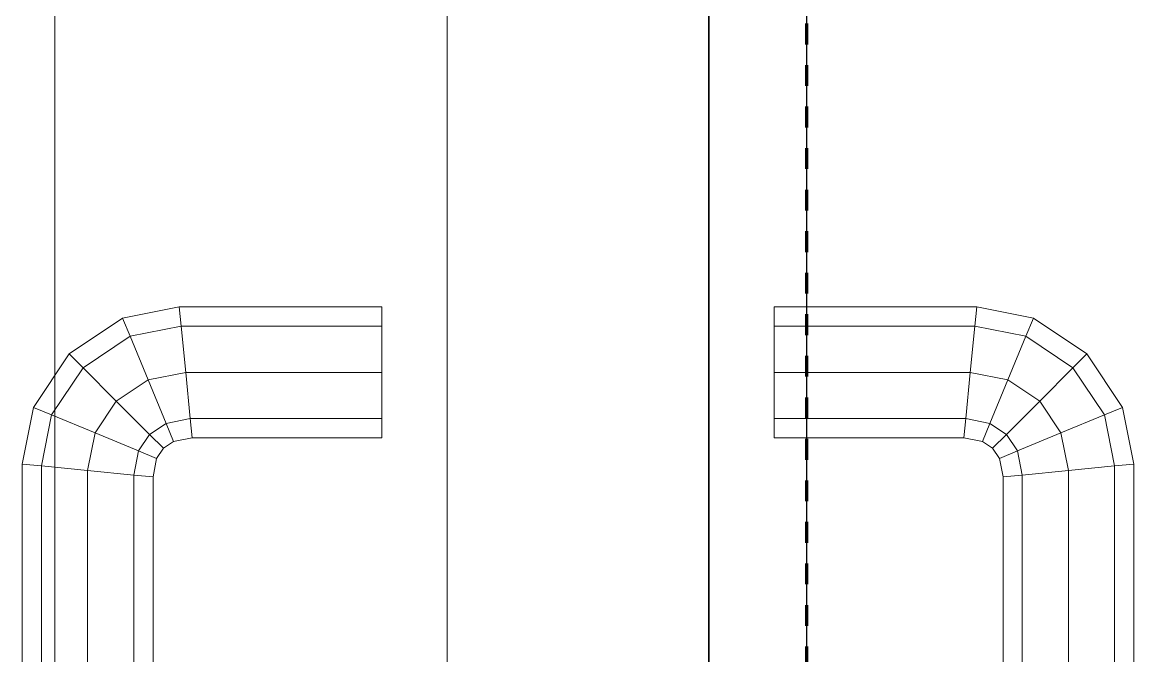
# Model space of a CAD drawing. Header units: millimetres. Extents: x -5300 to 98858, y -5196 to 93886.
# Drawn here: x 1005 to 1175, y 5914.7 to 6011.5 of the extents above; entities that cross this region are included whole.
import ezdxf

# ---------------------------------------------------------------- set-up
doc = ezdxf.new("R2010")
doc.units = ezdxf.units.MM
doc.linetypes.add('Штрих', pattern=[6.35, 3.175, -3.175])
doc.linetypes.add('Штрих_2_', pattern=[6.35, 3.175, -3.175])
for name, color, linetype, lineweight, true_color in [('_Разделитель помещений_', 4, 'Штрих', 70, 0x00ffff), ('Двери', 7, 'Continuous', 18, 0x7f7f7f), ('Перекрытия', 7, 'Continuous', 18, 0x7f7f7f), ('Стены', 7, 'Continuous', 18, 0x7f7f7f), ('Стены разрез', 7, 'Continuous', 50, 0x7f7f7f)]:
    doc.layers.add(name, color=color, linetype=linetype, lineweight=lineweight, true_color=true_color)

# ---------------------------------------------------------------- blocks, each defined once
blk = doc.blocks.new('ПЕР-002 - ПЕР-002-240075-Подвал')
at = {"layer": 'Перекрытия', "color": 254, "true_color": 0xd4d4d4}
for p, q in [((1110, 6590), (1110, 1110)), ((1110, 1110), (1110, 6590))]:
    blk.add_line(p, q, dxfattribs=at)
blk = doc.blocks.new('СТВ_Перегородка_Кирпич 150968 - СТВ_Перегородка_Кирпич 150968-246743-Подвал')
at = {"layer": 'Стены', "color": 254, "true_color": 0xd4d4d4}
for p, q in [((1110, 5710), (1110, 6330)), ((1110, 6330), (1110, 5710)), ((1125, 6330), (1125, 5710))]:
    blk.add_line(p, q, dxfattribs=at)
at = {"layer": 'Стены разрез', "color": 254, "lineweight": 25, "true_color": 0xd4d4d4}
for p, q in [((1110, 990), (1110, 11870)), ((1110, 6590), (1110, 1110)), ((1125, 1110), (1125, 6590))]:
    blk.add_line(p, q, dxfattribs=at)
blk = doc.blocks.new('Дн-12 - Дн-12-246799-Подвал')
at = {"layer": 'Двери', "color": 254, "true_color": 0xd4d4d4}
for p, q in [((1010, 6330), (1010, 5710)), ((1010, 5710), (1010, 6330)), ((1110, 5710), (1110, 6330)), ((1110, 5710), (1110, 6330)), ((1070, 5798), (1070, 6242)), ((1070, 6242), (1070, 5798)), ((1070, 5798), (1070, 6242)), ((1070, 6242), (1070, 5798)), ((1070, 5798), (1070, 6242)), ((1070, 6242), (1070, 5798)), ((1110, 6242), (1110, 5798)), ((1110, 6242), (1110, 5798)), ((1110, 6242), (1110, 5798)), ((1110, 6242), (1110, 5798)), ((1110, 5798), (1110, 6242)), ((1110, 5798), (1110, 6242)), ((1010, 5810), (1010, 6230)), ((1010, 6230), (1010, 5810)), ((1070, 5810), (1070, 6230)), ((1070, 6230), (1070, 5810)), ((1020.36, 5966.28), (1029.02, 5968)), ((1029.02, 5968), (1020.36, 5966.28)), ((1029.02, 5968), (1029.3, 5965.07)), ((1029.3, 5965.07), (1029.02, 5968)), ((1029.02, 5968), (1060, 5968)), ((1029.3, 5965.07), (1029.02, 5968)), ((1060, 5968), (1029.02, 5968)), ((1029.02, 5968), (1029.3, 5965.07)), ((1060, 5968), (1060, 5965.07)), ((1060, 5965.07), (1060, 5968)), ((1060, 5968), (1060, 5965.07)), ((1060, 5965.07), (1060, 5968)), ((1120, 5965.07), (1120, 5968)), ((1120, 5968), (1150.98, 5968)), ((1120, 5968), (1120, 5965.07)), ((1120, 5965.07), (1120, 5968)), ((1150.98, 5968), (1120, 5968)), ((1120, 5968), (1120, 5965.07)), ((1150.7, 5965.07), (1150.98, 5968)), ((1150.98, 5968), (1150.7, 5965.07)), ((1150.98, 5968), (1150.7, 5965.07)), ((1150.7, 5965.07), (1150.98, 5968)), ((1150.98, 5968), (1159.64, 5966.28)), ((1159.64, 5966.28), (1150.98, 5968)), ((1012.18, 5960.82), (1020.36, 5966.28)), ((1020.36, 5966.28), (1012.18, 5960.82)), ((1020.36, 5966.28), (1021.5, 5963.52)), ((1021.5, 5963.52), (1020.36, 5966.28)), ((1021.5, 5963.52), (1020.36, 5966.28)), ((1020.36, 5966.28), (1021.5, 5963.52)), ((1158.5, 5963.52), (1159.64, 5966.28)), ((1159.64, 5966.28), (1158.5, 5963.52)), ((1159.64, 5966.28), (1158.5, 5963.52)), ((1158.5, 5963.52), (1159.64, 5966.28)), ((1159.64, 5966.28), (1167.82, 5960.82)), ((1167.82, 5960.82), (1159.64, 5966.28)), ((1029.3, 5965.07), (1021.5, 5963.52)), ((1021.5, 5963.52), (1029.3, 5965.07)), ((1021.5, 5963.52), (1029.3, 5965.07)), ((1029.3, 5965.07), (1021.5, 5963.52)), ((1060, 5965.07), (1029.3, 5965.07)), ((1029.3, 5965.07), (1030, 5958)), ((1030, 5958), (1029.3, 5965.07)), ((1029.3, 5965.07), (1060, 5965.07)), ((1029.3, 5965.07), (1060, 5965.07)), ((1030, 5958), (1029.3, 5965.07)), ((1060, 5965.07), (1029.3, 5965.07)), ((1029.3, 5965.07), (1030, 5958)), ((1060, 5965.07), (1060, 5958)), ((1060, 5958), (1060, 5965.07)), ((1060, 5965.07), (1060, 5958)), ((1060, 5958), (1060, 5965.07)), ((1150.7, 5965.07), (1120, 5965.07)), ((1120, 5958), (1120, 5965.07)), ((1120, 5965.07), (1150.7, 5965.07)), ((1120, 5965.07), (1120, 5958)), ((1120, 5958), (1120, 5965.07)), ((1120, 5965.07), (1150.7, 5965.07)), ((1150.7, 5965.07), (1120, 5965.07)), ((1120, 5965.07), (1120, 5958)), ((1150, 5958), (1150.7, 5965.07)), ((1150.7, 5965.07), (1150, 5958)), ((1150.7, 5965.07), (1150, 5958)), ((1150, 5958), (1150.7, 5965.07)), ((1158.5, 5963.52), (1150.7, 5965.07)), ((1150.7, 5965.07), (1158.5, 5963.52)), ((1150.7, 5965.07), (1158.5, 5963.52)), ((1158.5, 5963.52), (1150.7, 5965.07)), ((1021.5, 5963.52), (1014.3, 5958.7)), ((1014.3, 5958.7), (1021.5, 5963.52)), ((1014.3, 5958.7), (1021.5, 5963.52)), ((1021.5, 5963.52), (1014.3, 5958.7)), ((1021.5, 5963.52), (1024.26, 5956.86)), ((1024.26, 5956.86), (1021.5, 5963.52)), ((1024.26, 5956.86), (1021.5, 5963.52)), ((1021.5, 5963.52), (1024.26, 5956.86)), ((1155.74, 5956.86), (1158.5, 5963.52)), ((1158.5, 5963.52), (1155.74, 5956.86)), ((1158.5, 5963.52), (1155.74, 5956.86)), ((1155.74, 5956.86), (1158.5, 5963.52)), ((1165.7, 5958.7), (1158.5, 5963.52)), ((1158.5, 5963.52), (1165.7, 5958.7)), ((1158.5, 5963.52), (1165.7, 5958.7)), ((1165.7, 5958.7), (1158.5, 5963.52)), ((1006.72, 5952.64), (1012.18, 5960.82)), ((1012.18, 5960.82), (1006.72, 5952.64)), ((1012.18, 5960.82), (1014.3, 5958.7)), ((1014.3, 5958.7), (1012.18, 5960.82)), ((1014.3, 5958.7), (1012.18, 5960.82)), ((1012.18, 5960.82), (1014.3, 5958.7)), ((1165.7, 5958.7), (1167.82, 5960.82)), ((1167.82, 5960.82), (1165.7, 5958.7)), ((1167.82, 5960.82), (1165.7, 5958.7)), ((1165.7, 5958.7), (1167.82, 5960.82)), ((1167.82, 5960.82), (1173.28, 5952.64)), ((1173.28, 5952.64), (1167.82, 5960.82)), ((1014.3, 5958.7), (1009.48, 5951.5)), ((1009.48, 5951.5), (1014.3, 5958.7)), ((1009.48, 5951.5), (1014.3, 5958.7)), ((1014.3, 5958.7), (1009.48, 5951.5)), ((1014.3, 5958.7), (1019.39, 5953.61)), ((1019.39, 5953.61), (1014.3, 5958.7)), ((1019.39, 5953.61), (1014.3, 5958.7)), ((1014.3, 5958.7), (1019.39, 5953.61)), ((1160.61, 5953.61), (1165.7, 5958.7)), ((1165.7, 5958.7), (1160.61, 5953.61)), ((1165.7, 5958.7), (1160.61, 5953.61)), ((1160.61, 5953.61), (1165.7, 5958.7)), ((1170.52, 5951.5), (1165.7, 5958.7)), ((1165.7, 5958.7), (1170.52, 5951.5)), ((1165.7, 5958.7), (1170.52, 5951.5)), ((1170.52, 5951.5), (1165.7, 5958.7)), ((1024.26, 5956.86), (1019.39, 5953.61)), ((1019.39, 5953.61), (1024.26, 5956.86)), ((1019.39, 5953.61), (1024.26, 5956.86)), ((1024.26, 5956.86), (1019.39, 5953.61)), ((1030, 5958), (1024.26, 5956.86)), ((1024.26, 5956.86), (1030, 5958)), ((1024.26, 5956.86), (1030, 5958)), ((1030, 5958), (1024.26, 5956.86)), ((1024.26, 5956.86), (1027.02, 5950.2)), ((1027.02, 5950.2), (1024.26, 5956.86)), ((1027.02, 5950.2), (1024.26, 5956.86)), ((1024.26, 5956.86), (1027.02, 5950.2)), ((1060, 5958), (1030, 5958)), ((1030, 5958), (1030.7, 5950.93)), ((1030.7, 5950.93), (1030, 5958)), ((1030, 5958), (1060, 5958)), ((1060, 5958), (1030, 5958)), ((1030, 5958), (1030.7, 5950.93)), ((1030, 5958), (1060, 5958)), ((1030.7, 5950.93), (1030, 5958)), ((1060, 5958), (1060, 5950.93)), ((1060, 5950.93), (1060, 5958)), ((1060, 5950.93), (1060, 5958)), ((1060, 5958), (1060, 5950.93)), ((1150, 5958), (1120, 5958)), ((1120, 5958), (1120, 5950.93)), ((1120, 5950.93), (1120, 5958)), ((1120, 5950.93), (1120, 5958)), ((1120, 5958), (1150, 5958)), ((1150, 5958), (1120, 5958)), ((1120, 5958), (1120, 5950.93)), ((1120, 5958), (1150, 5958)), ((1149.3, 5950.93), (1150, 5958)), ((1150, 5958), (1149.3, 5950.93)), ((1149.3, 5950.93), (1150, 5958)), ((1150, 5958), (1149.3, 5950.93)), ((1155.74, 5956.86), (1150, 5958)), ((1150, 5958), (1155.74, 5956.86)), ((1150, 5958), (1155.74, 5956.86)), ((1155.74, 5956.86), (1150, 5958)), ((1152.98, 5950.2), (1155.74, 5956.86)), ((1155.74, 5956.86), (1152.98, 5950.2)), ((1155.74, 5956.86), (1152.98, 5950.2)), ((1152.98, 5950.2), (1155.74, 5956.86)), ((1160.61, 5953.61), (1155.74, 5956.86)), ((1155.74, 5956.86), (1160.61, 5953.61)), ((1155.74, 5956.86), (1160.61, 5953.61)), ((1160.61, 5953.61), (1155.74, 5956.86)), ((1019.39, 5953.61), (1016.14, 5948.74)), ((1016.14, 5948.74), (1019.39, 5953.61)), ((1016.14, 5948.74), (1019.39, 5953.61)), ((1019.39, 5953.61), (1016.14, 5948.74)), ((1019.39, 5953.61), (1024.49, 5948.51)), ((1024.49, 5948.51), (1019.39, 5953.61)), ((1024.49, 5948.51), (1019.39, 5953.61)), ((1019.39, 5953.61), (1024.49, 5948.51)), ((1155.51, 5948.51), (1160.61, 5953.61)), ((1160.61, 5953.61), (1155.51, 5948.51)), ((1160.61, 5953.61), (1155.51, 5948.51)), ((1155.51, 5948.51), (1160.61, 5953.61)), ((1163.86, 5948.74), (1160.61, 5953.61)), ((1160.61, 5953.61), (1163.86, 5948.74)), ((1160.61, 5953.61), (1163.86, 5948.74)), ((1163.86, 5948.74), (1160.61, 5953.61)), ((1005, 5943.98), (1006.72, 5952.64)), ((1006.72, 5952.64), (1005, 5943.98)), ((1006.72, 5952.64), (1009.48, 5951.5)), ((1009.48, 5951.5), (1006.72, 5952.64)), ((1009.48, 5951.5), (1006.72, 5952.64)), ((1006.72, 5952.64), (1009.48, 5951.5)), ((1170.52, 5951.5), (1173.28, 5952.64)), ((1173.28, 5952.64), (1170.52, 5951.5)), ((1173.28, 5952.64), (1170.52, 5951.5)), ((1170.52, 5951.5), (1173.28, 5952.64)), ((1173.28, 5952.64), (1175, 5943.98)), ((1175, 5943.98), (1173.28, 5952.64)), ((1009.48, 5951.5), (1007.93, 5943.7)), ((1007.93, 5943.7), (1009.48, 5951.5)), ((1007.93, 5943.7), (1009.48, 5951.5)), ((1009.48, 5951.5), (1007.93, 5943.7)), ((1009.48, 5951.5), (1016.14, 5948.74)), ((1016.14, 5948.74), (1009.48, 5951.5)), ((1016.14, 5948.74), (1009.48, 5951.5)), ((1009.48, 5951.5), (1016.14, 5948.74)), ((1027.02, 5950.2), (1024.49, 5948.51)), ((1024.49, 5948.51), (1027.02, 5950.2)), ((1024.49, 5948.51), (1027.02, 5950.2)), ((1027.02, 5950.2), (1024.49, 5948.51)), ((1030.7, 5950.93), (1027.02, 5950.2)), ((1027.02, 5950.2), (1030.7, 5950.93)), ((1027.02, 5950.2), (1030.7, 5950.93)), ((1030.7, 5950.93), (1027.02, 5950.2)), ((1027.02, 5950.2), (1028.16, 5947.44)), ((1028.16, 5947.44), (1027.02, 5950.2)), ((1028.16, 5947.44), (1027.02, 5950.2)), ((1027.02, 5950.2), (1028.16, 5947.44)), ((1030.7, 5950.93), (1060, 5950.93)), ((1060, 5950.93), (1030.7, 5950.93)), ((1030.7, 5950.93), (1030.98, 5948)), ((1030.7, 5950.93), (1060, 5950.93)), ((1030.98, 5948), (1030.7, 5950.93)), ((1060, 5950.93), (1030.7, 5950.93)), ((1030.7, 5950.93), (1030.98, 5948)), ((1030.98, 5948), (1030.7, 5950.93)), ((1060, 5950.93), (1060, 5948)), ((1060, 5948), (1060, 5950.93)), ((1060, 5948), (1060, 5950.93)), ((1060, 5950.93), (1060, 5948)), ((1120, 5950.93), (1120, 5948)), ((1120, 5948), (1120, 5950.93)), ((1149.3, 5950.93), (1120, 5950.93)), ((1120, 5948), (1120, 5950.93)), ((1120, 5950.93), (1149.3, 5950.93)), ((1149.3, 5950.93), (1120, 5950.93)), ((1120, 5950.93), (1120, 5948)), ((1120, 5950.93), (1149.3, 5950.93)), ((1149.02, 5948), (1149.3, 5950.93)), ((1149.3, 5950.93), (1149.02, 5948)), ((1149.02, 5948), (1149.3, 5950.93)), ((1149.3, 5950.93), (1149.02, 5948)), ((1152.98, 5950.2), (1149.3, 5950.93)), ((1149.3, 5950.93), (1152.98, 5950.2)), ((1149.3, 5950.93), (1152.98, 5950.2)), ((1152.98, 5950.2), (1149.3, 5950.93)), ((1151.84, 5947.44), (1152.98, 5950.2)), ((1152.98, 5950.2), (1151.84, 5947.44)), ((1152.98, 5950.2), (1151.84, 5947.44)), ((1151.84, 5947.44), (1152.98, 5950.2)), ((1155.51, 5948.51), (1152.98, 5950.2)), ((1152.98, 5950.2), (1155.51, 5948.51)), ((1152.98, 5950.2), (1155.51, 5948.51)), ((1155.51, 5948.51), (1152.98, 5950.2)), ((1163.86, 5948.74), (1170.52, 5951.5)), ((1170.52, 5951.5), (1163.86, 5948.74)), ((1170.52, 5951.5), (1163.86, 5948.74)), ((1163.86, 5948.74), (1170.52, 5951.5)), ((1172.07, 5943.7), (1170.52, 5951.5)), ((1170.52, 5951.5), (1172.07, 5943.7)), ((1170.52, 5951.5), (1172.07, 5943.7)), ((1172.07, 5943.7), (1170.52, 5951.5)), ((1016.14, 5948.74), (1015, 5943)), ((1015, 5943), (1016.14, 5948.74)), ((1015, 5943), (1016.14, 5948.74)), ((1016.14, 5948.74), (1015, 5943)), ((1016.14, 5948.74), (1022.8, 5945.98)), ((1022.8, 5945.98), (1016.14, 5948.74)), ((1022.8, 5945.98), (1016.14, 5948.74)), ((1016.14, 5948.74), (1022.8, 5945.98)), ((1024.49, 5948.51), (1022.8, 5945.98)), ((1022.8, 5945.98), (1024.49, 5948.51)), ((1022.8, 5945.98), (1024.49, 5948.51)), ((1024.49, 5948.51), (1022.8, 5945.98)), ((1024.49, 5948.51), (1026.6, 5946.4)), ((1026.6, 5946.4), (1024.49, 5948.51)), ((1026.6, 5946.4), (1024.49, 5948.51)), ((1024.49, 5948.51), (1026.6, 5946.4)), ((1153.4, 5946.4), (1155.51, 5948.51)), ((1155.51, 5948.51), (1153.4, 5946.4)), ((1155.51, 5948.51), (1153.4, 5946.4)), ((1153.4, 5946.4), (1155.51, 5948.51)), ((1157.2, 5945.98), (1155.51, 5948.51)), ((1155.51, 5948.51), (1157.2, 5945.98)), ((1155.51, 5948.51), (1157.2, 5945.98)), ((1157.2, 5945.98), (1155.51, 5948.51)), ((1157.2, 5945.98), (1163.86, 5948.74)), ((1163.86, 5948.74), (1157.2, 5945.98)), ((1163.86, 5948.74), (1157.2, 5945.98)), ((1157.2, 5945.98), (1163.86, 5948.74)), ((1165, 5943), (1163.86, 5948.74)), ((1163.86, 5948.74), (1165, 5943)), ((1163.86, 5948.74), (1165, 5943)), ((1165, 5943), (1163.86, 5948.74)), ((1028.16, 5947.44), (1026.6, 5946.4)), ((1026.6, 5946.4), (1028.16, 5947.44)), ((1030.98, 5948), (1028.16, 5947.44)), ((1028.16, 5947.44), (1030.98, 5948)), ((1030.98, 5948), (1060, 5948)), ((1060, 5948), (1030.98, 5948)), ((1149.02, 5948), (1120, 5948)), ((1120, 5948), (1149.02, 5948)), ((1151.84, 5947.44), (1149.02, 5948)), ((1149.02, 5948), (1151.84, 5947.44)), ((1153.4, 5946.4), (1151.84, 5947.44)), ((1151.84, 5947.44), (1153.4, 5946.4)), ((1022.8, 5945.98), (1022.07, 5942.3)), ((1022.07, 5942.3), (1022.8, 5945.98)), ((1022.07, 5942.3), (1022.8, 5945.98)), ((1022.8, 5945.98), (1022.07, 5942.3)), ((1022.8, 5945.98), (1025.56, 5944.84)), ((1025.56, 5944.84), (1022.8, 5945.98)), ((1025.56, 5944.84), (1022.8, 5945.98)), ((1022.8, 5945.98), (1025.56, 5944.84)), ((1026.6, 5946.4), (1025.56, 5944.84)), ((1025.56, 5944.84), (1026.6, 5946.4)), ((1154.44, 5944.84), (1153.4, 5946.4)), ((1153.4, 5946.4), (1154.44, 5944.84)), ((1154.44, 5944.84), (1157.2, 5945.98)), ((1157.2, 5945.98), (1154.44, 5944.84)), ((1157.2, 5945.98), (1154.44, 5944.84)), ((1154.44, 5944.84), (1157.2, 5945.98)), ((1157.93, 5942.3), (1157.2, 5945.98)), ((1157.2, 5945.98), (1157.93, 5942.3)), ((1157.2, 5945.98), (1157.93, 5942.3)), ((1157.93, 5942.3), (1157.2, 5945.98)), ((1005, 5862.02), (1005, 5943.98)), ((1005, 5943.98), (1007.93, 5943.7)), ((1007.93, 5943.7), (1005, 5943.98)), ((1005, 5943.98), (1005, 5862.02)), ((1007.93, 5943.7), (1005, 5943.98)), ((1005, 5943.98), (1007.93, 5943.7)), ((1007.93, 5943.7), (1007.93, 5862.3)), ((1007.93, 5862.3), (1007.93, 5943.7)), ((1007.93, 5862.3), (1007.93, 5943.7)), ((1007.93, 5943.7), (1015, 5943)), ((1015, 5943), (1007.93, 5943.7)), ((1007.93, 5943.7), (1007.93, 5862.3)), ((1015, 5943), (1007.93, 5943.7)), ((1007.93, 5943.7), (1015, 5943)), ((1025.56, 5944.84), (1025, 5942.02)), ((1025, 5942.02), (1025.56, 5944.84)), ((1155, 5942.02), (1154.44, 5944.84)), ((1154.44, 5944.84), (1155, 5942.02)), ((1165, 5943), (1172.07, 5943.7)), ((1172.07, 5943.7), (1165, 5943)), ((1172.07, 5943.7), (1165, 5943)), ((1165, 5943), (1172.07, 5943.7)), ((1172.07, 5943.7), (1175, 5943.98)), ((1175, 5943.98), (1172.07, 5943.7)), ((1175, 5943.98), (1172.07, 5943.7)), ((1172.07, 5943.7), (1175, 5943.98)), ((1172.07, 5862.3), (1172.07, 5943.7)), ((1172.07, 5943.7), (1172.07, 5862.3)), ((1172.07, 5943.7), (1172.07, 5862.3)), ((1172.07, 5862.3), (1172.07, 5943.7)), ((1175, 5943.98), (1175, 5862.02)), ((1175, 5862.02), (1175, 5943.98)), ((1015, 5943), (1015, 5863)), ((1015, 5863), (1015, 5943)), ((1015, 5863), (1015, 5943)), ((1015, 5943), (1022.07, 5942.3)), ((1022.07, 5942.3), (1015, 5943)), ((1015, 5943), (1015, 5863)), ((1022.07, 5942.3), (1015, 5943)), ((1015, 5943), (1022.07, 5942.3)), ((1022.07, 5942.3), (1022.07, 5863.7)), ((1022.07, 5863.7), (1022.07, 5942.3)), ((1022.07, 5863.7), (1022.07, 5942.3)), ((1022.07, 5942.3), (1025, 5942.02)), ((1025, 5942.02), (1022.07, 5942.3)), ((1022.07, 5942.3), (1022.07, 5863.7)), ((1025, 5942.02), (1022.07, 5942.3)), ((1022.07, 5942.3), (1025, 5942.02)), ((1025, 5942.02), (1025, 5863.98)), ((1025, 5863.98), (1025, 5942.02)), ((1155, 5942.02), (1157.93, 5942.3)), ((1157.93, 5942.3), (1155, 5942.02)), ((1157.93, 5942.3), (1155, 5942.02)), ((1155, 5942.02), (1157.93, 5942.3)), ((1155, 5863.98), (1155, 5942.02)), ((1155, 5942.02), (1155, 5863.98)), ((1157.93, 5942.3), (1165, 5943)), ((1165, 5943), (1157.93, 5942.3)), ((1165, 5943), (1157.93, 5942.3)), ((1157.93, 5942.3), (1165, 5943)), ((1157.93, 5863.7), (1157.93, 5942.3)), ((1157.93, 5942.3), (1157.93, 5863.7)), ((1157.93, 5942.3), (1157.93, 5863.7)), ((1157.93, 5863.7), (1157.93, 5942.3)), ((1165, 5863), (1165, 5943)), ((1165, 5943), (1165, 5863)), ((1165, 5943), (1165, 5863)), ((1165, 5863), (1165, 5943))]:
    blk.add_line(p, q, dxfattribs=at)
blk = doc.blocks.new('Дн-12 - Дн-12-246803-Подвал')
blk.add_blockref('Дн-12 - Дн-12-246799-Подвал', (0, 0))

msp = doc.modelspace()

# ---------------------------------------------------------------- linework, layer by layer
at = {"layer": '_Разделитель помещений_', "color": 131, "linetype": 'Штрих_2_', "true_color": 0xaaffff}
msp.add_line((1125, 1125), (1125, 6575), dxfattribs=at)

# ---------------------------------------------------------------- block references
at = {"layer": 'Двери', "color": 254, "true_color": 0xd4d4d4}
msp.add_blockref('Дн-12 - Дн-12-246803-Подвал', (0, 0), dxfattribs=at)
at = {"layer": 'Перекрытия', "color": 254, "true_color": 0xd4d4d4}
msp.add_blockref('ПЕР-002 - ПЕР-002-240075-Подвал', (0, 0), dxfattribs=at)
at = {"layer": 'Стены', "color": 254, "true_color": 0xd4d4d4}
msp.add_blockref('СТВ_Перегородка_Кирпич 150968 - СТВ_Перегородка_Кирпич 150968-246743-Подвал', (0, 0), dxfattribs=at)

doc.saveas('drawing.dxf')
